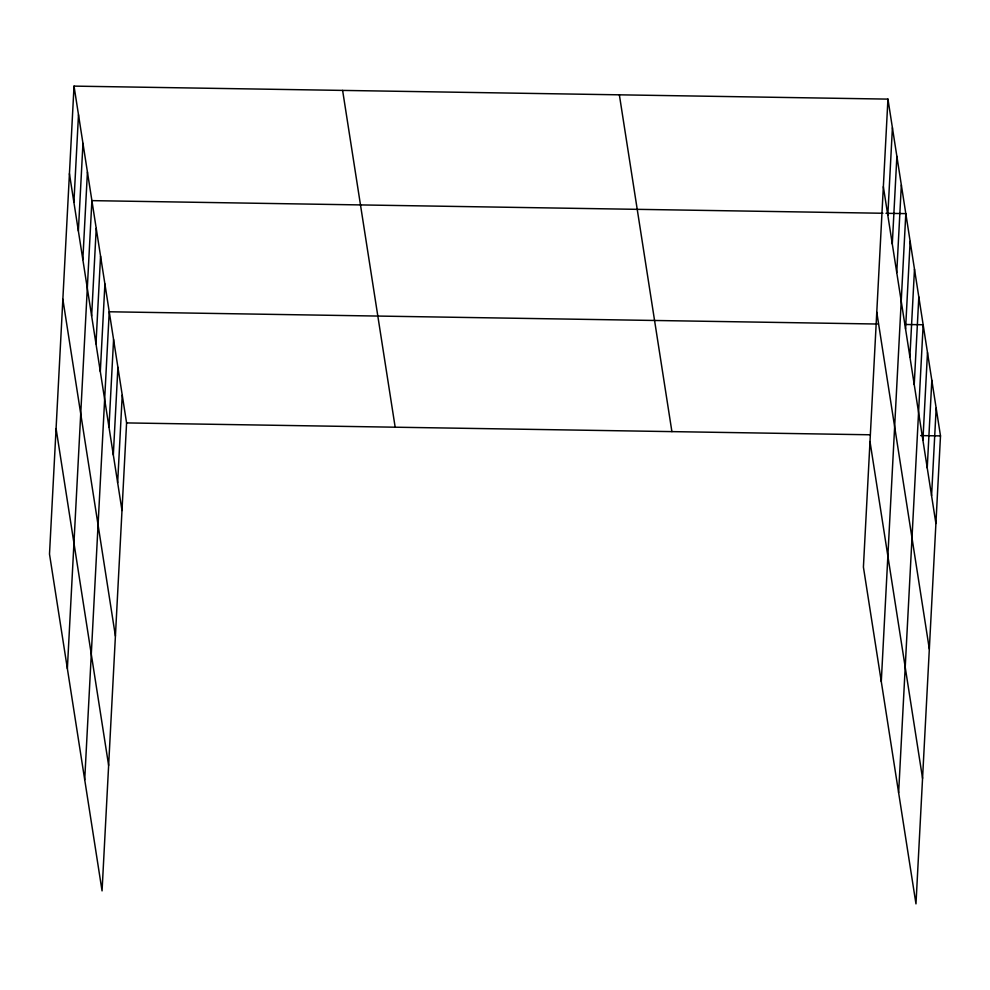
<?xml version="1.0" encoding="UTF-8"?>
<svg xmlns="http://www.w3.org/2000/svg" width="990" height="990" viewBox="0 0 990 990"><rect width="100%" height="100%" fill="white"/><g stroke="black" fill="none" stroke-linecap="round" stroke-linejoin="round"><path stroke-width="1.49" d="M74.027 86.118L49.5 554.091L102.057 890.889L126.584 422.916L74.027 86.118L887.943 99.111L940.5 435.909L915.973 903.882L863.416 567.084L887.943 99.111M73.904 202.344L78.495 114.753M78.371 230.967L82.962 143.377M82.838 259.59L87.429 172M67.37 668.609L91.897 200.636L882.919 213.258M91.637 316.008L96.228 228.418M95.981 343.79L100.559 256.2M100.312 371.584L104.903 283.994M84.707 779.749L109.234 311.776L877.375 324.027M108.987 427.148L113.578 339.558M113.318 454.942L117.909 367.339M117.649 482.724L122.24 395.134M887.82 215.325L892.411 127.735M892.287 243.961L896.878 156.358M896.754 272.584L901.346 184.994M881.286 681.59L905.813 213.617L885.976 213.308M905.565 329.002L910.144 241.399M909.897 356.784L914.488 269.193M914.228 384.565L918.819 296.975M898.635 792.743L923.163 324.757L904.848 324.473M922.903 440.142L927.494 352.551M927.234 467.924L931.825 380.333M931.578 495.705L936.169 408.115M126.584 422.916L870.297 434.783M920.663 435.588L940.5 435.909M883.352 186.702L935.909 523.5M876.781 312.221L929.325 649.019M870 441.552L922.556 778.35M619.356 94.817L671.901 431.615M342.614 90.412L395.171 427.197M69.436 173.708L121.993 510.506M62.853 299.24L115.409 636.038M56.084 428.571L108.628 765.369"/></g></svg>
